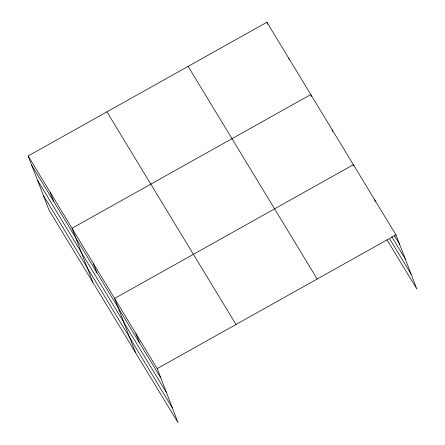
<?xml version="1.0" encoding="UTF-8"?>
<svg xmlns="http://www.w3.org/2000/svg" width="445" height="445" viewBox="0 0 445 445"><rect width="100%" height="100%" fill="white"/><g stroke="black" fill="none" stroke-linecap="round" stroke-linejoin="round"><path stroke-width="0.67" d="M28.135 155.972L157.196 368.61L178.089 422.75L49.028 210.112L28.135 155.972L266.911 22.25L395.972 234.888L416.865 289.028L387.05 239.911M157.196 368.61L395.972 234.888M394.248 235.455L399.577 244.227M391.795 236.79L405.278 259.012M389.865 239.16L411.158 274.242M188.113 66.377L317.174 279.015M106.934 111.845L235.995 324.483M31.74 165.312L160.801 377.944M37.447 180.097L166.508 392.729M43.326 195.327L172.387 407.965M374.673 199.799L375.396 201.668M353.858 165.963L353.38 164.717L114.61 298.439L135.502 352.579M332.087 129.634L332.804 131.498M311.511 96.415L310.788 94.546L72.018 228.268L92.91 282.408M288.849 58.401L289.328 59.641M266.911 22.25L267.629 24.119M135.903 333.522L139.508 342.861M93.311 263.351L96.915 272.69M50.079 192.118L53.684 201.457"/></g></svg>
